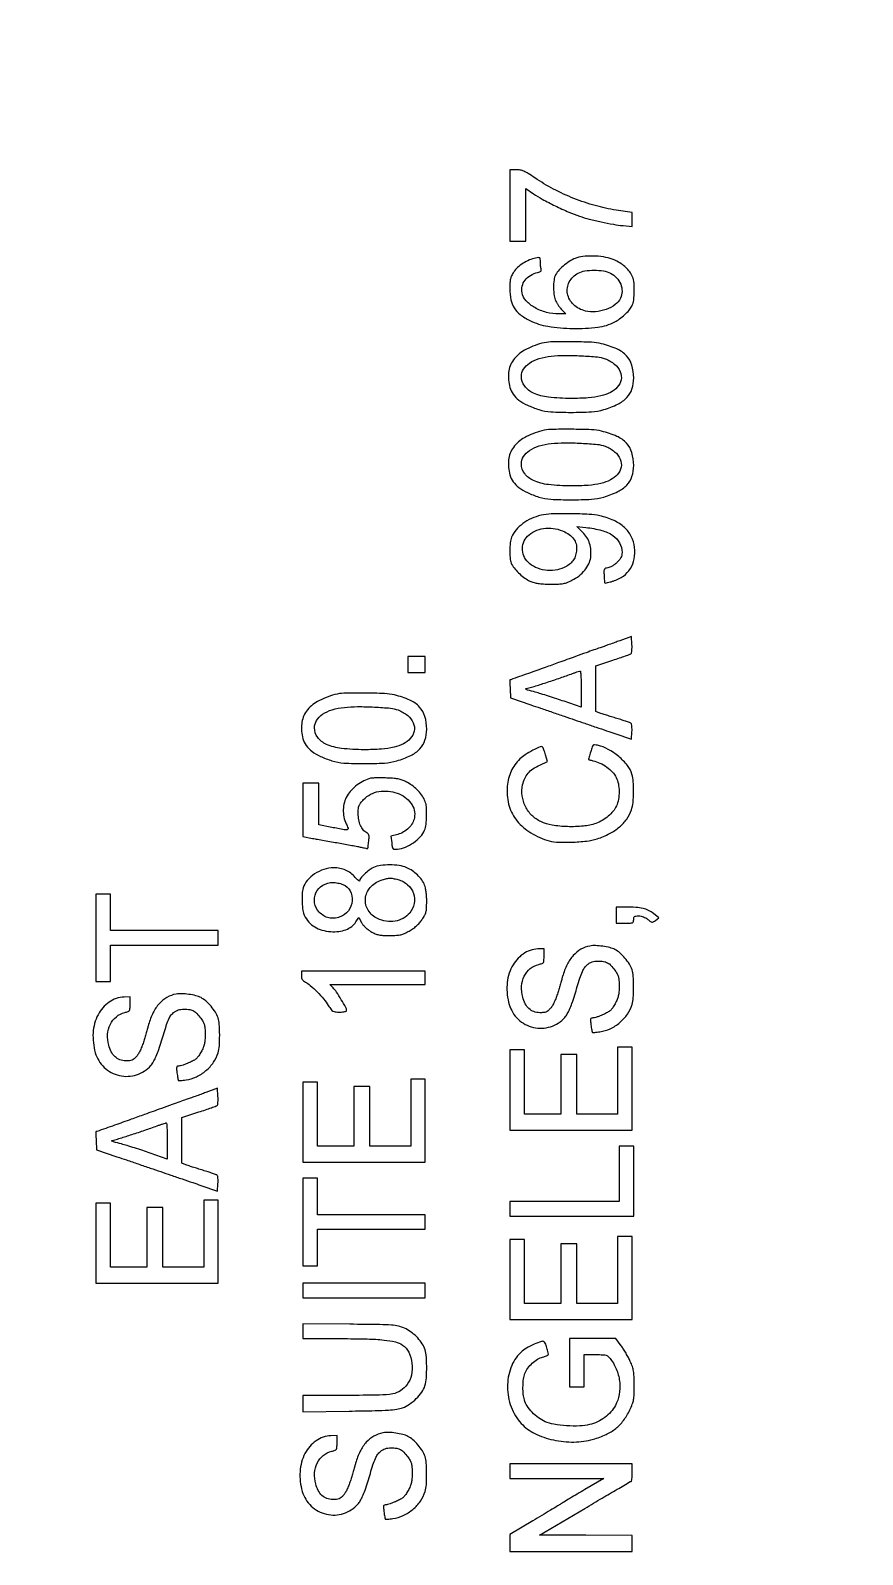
# Model space of a CAD drawing. Extents: x 0 to 1066, y 0 to 761.
# Drawn here: x 1017.7 to 1066, y 406.4 to 494.9 of the extents above; entities that cross this region are included whole.
import ezdxf

# ---------------------------------------------------------------- set-up
doc = ezdxf.new("R2010")
doc.units = 0
doc.header["$MEASUREMENT"] = 0

msp = doc.modelspace()

# ---------------------------------------------------------------- linework, layer by layer
for points in [[(710.559243, 95.267872, -0.000023), (733.258836, 95.240684, -0.000004), (756.324384, 95.211821, -0.198594)], [(606.442229, 95.24091, -0.000004), (629.422908, 95.212432, -0.198597)], [(669.892229, 95.24091, -0.000004), (692.872908, 95.212432, -0.198597)]]:
    msp.add_lwpolyline(points, format="xyb")
for points in [[(1045.4868, 484.7157), (1045.4868, 482.643), (1045.9521, 482.643), (1046.4174, 482.643), (1046.4174, 484.167203), (1046.4174, 485.691406), (1046.86155, 485.385444, 0.027605), (1047.37151, 485.074172, 0.01001), (1048.126588, 484.687948, 0.010167), (1048.910074, 484.326296, 0.022349), (1049.525778, 484.089305, 0.017566), (1050.097324, 483.920234, 0.010044), (1050.797681, 483.754479, 0.010052), (1051.497336, 483.618321, 0.019232), (1052.06445, 483.542076), (1052.5932, 483.491594), (1052.5932, 483.893282), (1052.5932, 484.29497), (1051.661552, 484.439511, -0.02976), (1050.442987, 484.703599, -0.026203), (1049.210163, 485.119433, -0.026109), (1048.022782, 485.663873, -0.028929), (1046.940141, 486.31279, 0.008852), (1046.549497, 486.568786, 0.03656), (1046.300351, 486.701458, 0.056321), (1046.092889, 486.766476, 0.047831), (1045.864232, 486.7884), (1045.4868, 486.7884)], [(1049.375809, 481.671987, 0.057057), (1049.034856, 481.517795, 0.033775), (1048.667539, 481.263127, 0.033947), (1048.345944, 480.968524, 0.071134), (1048.149482, 480.69291, 0.088766), (1048.053987, 480.384401, 0.032714), (1048.02761, 479.927874, 0.032856), (1048.061358, 479.468801, 0.082202), (1048.161358, 479.149049, 0.023213), (1048.229332, 479.028535, 0.013304), (1048.321743, 478.889492, 0.01327), (1048.422294, 478.754363, 0.021473), (1048.515586, 478.64565), (1048.733256, 478.413), (1048.352083, 478.413, -0.063098), (1047.613766, 478.506545, -0.066751), (1046.937122, 478.781021, -0.075761), (1046.432643, 479.180614, -0.141997), (1046.200001, 479.641389, -0.104033), (1046.208544, 480.031842, -0.108054), (1046.374278, 480.379843, -0.097311), (1046.687904, 480.653279, -0.069717), (1047.120396, 480.827943, 0.034589), (1047.22402, 480.861568, 0.095795), (1047.288107, 480.903001, 0.152223), (1047.315528, 480.952752, 0.142967), (1047.310746, 481.010657, -0.04877), (1047.292462, 481.076994, -0.014161), (1047.277308, 481.182121, -0.014091), (1047.266879, 481.302151, -0.014622), (1047.2634, 481.421104, 0.017814), (1047.257032, 481.599771, 0.200227), (1047.225763, 481.661869, 0.207), (1047.160229, 481.682203, 0.019161), (1046.98845, 481.656997, 0.054304), (1046.626696, 481.548053, 0.04165), (1046.26109, 481.355725, 0.042355), (1045.940394, 481.110825, 0.064765), (1045.714039, 480.844587, 0.030422), (1045.594042, 480.632274, 0.056011), (1045.527627, 480.445535, 0.044486), (1045.495853, 480.221498, 0.012994), (1045.4868, 479.873195, 0.048769), (1045.548875, 479.238282, 0.092452), (1045.738483, 478.7626, 0.090628), (1046.089848, 478.38121, 0.045425), (1046.648841, 478.034784, 0.077219), (1047.702853, 477.69729, 0.034594), (1049.1564, 477.571109, 0.034421), (1050.59362, 477.645021, 0.089501), (1051.580148, 477.948811, 0.040718), (1051.861706, 478.124801, 0.027053), (1052.15457, 478.368549, 0.027325), (1052.40976, 478.632808, 0.05618), (1052.572203, 478.869708, 0.092563), (1052.681745, 479.218601, 0.029461), (1052.71493, 479.764501, 0.029389), (1052.683845, 480.309724, 0.094584), (1052.575435, 480.6549, 0.049081), (1052.396102, 480.922155, 0.042261), (1052.159641, 481.16428, 0.03978), (1051.870887, 481.376254, 0.033562), (1051.5357, 481.553589, 0.059817), (1051.068448, 481.698146, 0.031456), (1050.463908, 481.769603, 0.031458), (1049.855378, 481.764653, 0.059995)], [(1051.330889, 480.778387, -0.086873), (1051.689426, 480.508613, -0.093475), (1051.924088, 480.139283, -0.098099), (1052.001173, 479.725177, -0.106828), (1051.91017, 479.326431, -0.126149), (1051.603809, 478.953872, -0.070653), (1051.083236, 478.675835, -0.066444), (1050.46637, 478.539972, -0.080055), (1049.875172, 478.584797, -0.129535), (1049.188896, 478.953571, -0.159062), (1048.838958, 479.587184, -0.170894), (1048.941848, 480.270744, -0.150282), (1049.454512, 480.782536, -0.083085), (1049.848949, 480.913435, -0.039232), (1050.385347, 480.954394, -0.039205), (1050.924953, 480.910818, -0.078358)], [(1047.348, 476.709841, 0.057304), (1046.341549, 476.307933, 0.112957), (1045.697232, 475.743535, 0.131839), (1045.421171, 475.019561, 0.093511), (1045.494769, 474.149098, 0.089972), (1045.685798, 473.753932, 0.072402), (1046.016323, 473.415991, 0.05672), (1046.50592, 473.123427, 0.028489), (1047.1788, 472.863724, 0.06343), (1047.861712, 472.736142, 0.014458), (1049.039915, 472.701863, 0.014791), (1050.222476, 472.736651, 0.057359), (1050.9435, 472.86308, 0.03994), (1051.75519, 473.176051, 0.091633), (1052.282381, 473.560925, 0.111317), (1052.576312, 474.056081, 0.078659), (1052.6778, 474.697203, 0.069836), (1052.573162, 475.442716, 0.118999), (1052.264492, 475.98714, 0.10204), (1051.702332, 476.384041, 0.042228), (1050.8166, 476.684437, 0.050981), (1050.230059, 476.767511, 0.007875), (1049.053947, 476.794653, 0.0073), (1047.874992, 476.786075, 0.060969)], [(1051.021041, 475.813709, -0.077672), (1051.573362, 475.495153, -0.12331), (1051.900819, 475.061918, -0.151349), (1051.948783, 474.590658, -0.13901), (1051.72534, 474.156426, -0.087851), (1051.323276, 473.854529, -0.058029), (1050.77973, 473.654344, -0.042316), (1050.045701, 473.541628, -0.017743), (1049.045612, 473.50931, -0.026627), (1047.731284, 473.583541, -0.077081), (1046.854004, 473.820224, -0.129146), (1046.350663, 474.222488, -0.161297), (1046.1636, 474.787271, -0.143894), (1046.287273, 475.208108, -0.100689), (1046.634351, 475.564359, -0.077329), (1047.185081, 475.825915, -0.046163), (1047.8979, 475.96802, -0.025832), (1048.663375, 476.008523, -0.012646), (1049.640192, 475.984998, -0.010513), (1050.568602, 475.919535, -0.069286)], [(1047.348, 471.633841, 0.057304), (1046.341549, 471.231933, 0.112957), (1045.697232, 470.667535, 0.131839), (1045.421171, 469.943561, 0.093511), (1045.494769, 469.073098, 0.089972), (1045.685798, 468.677932, 0.072402), (1046.016323, 468.339991, 0.05672), (1046.50592, 468.047427, 0.028489), (1047.1788, 467.787724, 0.06343), (1047.861712, 467.660142, 0.014458), (1049.039915, 467.625863, 0.014791), (1050.222476, 467.660651, 0.057359), (1050.9435, 467.78708, 0.03994), (1051.75519, 468.100051, 0.091633), (1052.282381, 468.484925, 0.111317), (1052.576312, 468.980081, 0.078659), (1052.6778, 469.621203, 0.069836), (1052.573162, 470.366716, 0.118999), (1052.264492, 470.91114, 0.10204), (1051.702332, 471.308041, 0.042228), (1050.8166, 471.608437, 0.050981), (1050.230059, 471.691511, 0.007875), (1049.053947, 471.718653, 0.0073), (1047.874992, 471.710075, 0.060969)], [(1051.021041, 470.737709, -0.077672), (1051.573362, 470.419153, -0.12331), (1051.900819, 469.985918, -0.151349), (1051.948783, 469.514658, -0.13901), (1051.72534, 469.080426, -0.087851), (1051.323276, 468.778529, -0.058029), (1050.77973, 468.578344, -0.042316), (1050.045701, 468.465628, -0.017743), (1049.045612, 468.43331, -0.026627), (1047.731284, 468.507541, -0.077081), (1046.854004, 468.744224, -0.129146), (1046.350663, 469.146488, -0.161297), (1046.1636, 469.711271, -0.143894), (1046.287273, 470.132108, -0.100689), (1046.634351, 470.488359, -0.077329), (1047.185081, 470.749915, -0.046163), (1047.8979, 470.89202, -0.025832), (1048.663375, 470.932523, -0.012646), (1049.640192, 470.908998, -0.010513), (1050.568602, 470.843535, -0.069286)], [(1047.3057, 466.727757, 0.048908), (1046.740461, 466.537674, 0.054521), (1046.244714, 466.246489, 0.058397), (1045.853103, 465.876752, 0.074998), (1045.595445, 465.454364, 0.076452), (1045.516105, 465.137599, 0.023224), (1045.493096, 464.641779, 0.021778), (1045.514422, 464.153118, 0.106544), (1045.595548, 463.89035, 0.047096), (1045.790993, 463.60823, 0.031533), (1046.062521, 463.324274, 0.03163), (1046.365936, 463.078169, 0.049273), (1046.657899, 462.911088, 0.033831), (1046.893086, 462.824257, 0.034337), (1047.136676, 462.770453, 0.026267), (1047.43629, 462.741534, 0.010022), (1047.8556, 462.731612, 0.008855), (1048.31807, 462.738131, 0.036383), (1048.596645, 462.76736, 0.048954), (1048.825585, 462.83198, 0.026081), (1049.093962, 462.953471, 0.046742), (1049.506545, 463.218302, 0.055095), (1049.838222, 463.542596, 0.059938), (1050.068517, 463.904401, 0.077764), (1050.181494, 464.280394, 0.050806), (1050.196212, 464.698907, 0.061056), (1050.122521, 465.085554, 0.062358), (1049.959554, 465.436399, 0.056559), (1049.710532, 465.749173), (1049.382125, 466.077581), (1049.909012, 466.021457, -0.039527), (1050.827452, 465.849454, -0.085494), (1051.477173, 465.54776, -0.117268), (1051.862155, 465.119331, -0.125291), (1052.001, 464.573941, -0.044268), (1051.986033, 464.40522, -0.072061), (1051.94077, 464.269014, -0.062252), (1051.853315, 464.138126, -0.025323), (1051.704827, 463.983152, -0.030377), (1051.574348, 463.874272, -0.027485), (1051.427335, 463.778015, -0.028526), (1051.285939, 463.706597, -0.074164), (1051.176077, 463.677062, 0.048843), (1051.04125, 463.648018, 0.201874), (1050.979255, 463.594928, 0.11398), (1050.954703, 463.493389, 0.011314), (1050.95782, 463.24118, 0.007148), (1050.965669, 463.082054, 0.010538), (1050.977496, 462.942676, 0.006118), (1050.991225, 462.826843, 0.16528), (1051.004693, 462.799507, 0.251481), (1051.032373, 462.791167, 0.006616), (1051.162149, 462.819278, 0.012378), (1051.3172, 462.859085, 0.007961), (1051.494999, 462.912527, 0.076254), (1052.079657, 463.20228, 0.098896), (1052.491428, 463.634377, 0.097755), (1052.708669, 464.195679, 0.072919), (1052.727835, 464.860852, 0.086263), (1052.537559, 465.501108, 0.093117), (1052.14551, 466.020402, 0.080135), (1051.538253, 466.416956, 0.046791), (1050.712471, 466.695253, 0.046062), (1050.095616, 466.781856, 0.009471), (1048.996053, 466.813183, 0.009245), (1047.897481, 466.803352, 0.049849)], [(1048.672351, 465.764031, -0.053189), (1049.013285, 465.546185, -0.087121), (1049.239221, 465.289688, -0.095312), (1049.351729, 464.98922, -0.075534), (1049.357791, 464.641853, -0.055577), (1049.280772, 464.332977, -0.073628), (1049.141422, 464.079351, -0.071075), (1048.930214, 463.870623, -0.047726), (1048.639072, 463.695233, -0.079782), (1048.111576, 463.539203, -0.068698), (1047.532828, 463.544304, -0.069651), (1046.984784, 463.70491, -0.086876), (1046.546881, 464.00287, -0.211611), (1046.221801, 464.80986, -0.21438), (1046.603357, 465.586822, -0.156219), (1047.581224, 465.97967, -0.134395)], [(1051.8741, 459.446753, -0.00102), (1051.580928, 459.34038, -0.000777), (1051.259428, 459.225034, -0.000786), (1050.95773, 459.117856, -0.001846), (1050.732, 459.039, 0.002051), (1050.367159, 458.911381, 0.001102), (1049.91806, 458.751103, 0.000717), (1049.293337, 458.525582, 0.000203), (1048.3209, 458.172515, -0.001532), (1047.540146, 457.891391, -0.000824), (1046.57564, 457.54923, -0.000059), (1045.543824, 457.18524, -0.084908), (1045.503913, 457.178405, 0.411523), (1045.494174, 457.168751, 0.002249), (1045.493524, 457.024174, 0.007498), (1045.496065, 456.854695, 0.004487), (1045.503913, 456.653372), (1045.5291, 456.128344), (1046.7135, 455.721773, 0.000177), (1047.264177, 455.53296, 0.000094), (1047.947603, 455.299045, 0.000093), (1048.647078, 455.059929, 0.000144), (1049.2515, 454.853627, -0.000139), (1049.840883, 454.652466, -0.000103), (1050.493269, 454.429447, -0.000104), (1051.109849, 454.218385, -0.000233), (1051.578, 454.057779), (1052.5509, 453.723505), (1052.57689, 454.151733, 0.015565), (1052.581861, 454.320255, 0.02112), (1052.575185, 454.472328, 0.01867), (1052.559949, 454.595133, 0.170188), (1052.53459, 454.641782, 0.095842), (1052.480557, 454.674512, 0.00381), (1052.262699, 454.753027, 0.006602), (1052.001574, 454.841036, 0.004609), (1051.7049, 454.933674, -0.001817), (1051.396337, 455.028136, -0.002012), (1051.09882, 455.121714, -0.001864), (1050.845534, 455.203544, -0.010402), (1050.71085, 455.250735), (1050.4782, 455.337727), (1050.4782, 456.666381), (1050.4782, 457.995036), (1051.47225, 458.317749, 0.003244), (1051.858095, 458.445785, 0.004813), (1052.194284, 458.56339, 0.002235), (1052.478608, 458.667373, 0.092865), (1052.53434, 458.700801, 0.176542), (1052.559746, 458.747771, 0.016556), (1052.574832, 458.880412, 0.019637), (1052.581541, 459.044476, 0.014184), (1052.57664, 459.227513), (1052.5509, 459.693886)], [(1049.6322, 456.634371), (1049.6322, 455.582741), (1048.63815, 455.929316, 0.003849), (1048.208022, 456.075576, 0.002978), (1047.737292, 456.228505, 0.003011), (1047.296148, 456.366002, 0.007233), (1046.9673, 456.461152, -0.002108), (1046.520364, 456.58552, -0.075826), (1046.423062, 456.62979, -0.626882), (1046.427731, 456.666224, -0.028248), (1046.5866, 456.709674, 0.023353), (1046.904702, 456.793336, 0.002968), (1047.579656, 457.009403, 0.003687), (1048.332148, 457.261381, 0.004356), (1049.04, 457.511144, -0.003518), (1049.222867, 457.576013, -0.004921), (1049.387257, 457.631222, -0.003024), (1049.526067, 457.675398, -0.063587), (1049.56875, 457.682948, -0.406448), (1049.594341, 457.660319, -0.003553), (1049.613562, 457.376187, -0.009453), (1049.62764, 457.037397, -0.005657)], [(1035.3348, 456.321241, 0.057304), (1034.328349, 455.919333, 0.112957), (1033.684032, 455.354935, 0.131839), (1033.407971, 454.630961, 0.093511), (1033.481569, 453.760498, 0.089972), (1033.672598, 453.365332, 0.072402), (1034.003123, 453.027391, 0.05672), (1034.49272, 452.734827, 0.028489), (1035.1656, 452.475124, 0.06343), (1035.848512, 452.347542, 0.014458), (1037.026715, 452.313263, 0.014791), (1038.209276, 452.348051, 0.057359), (1038.9303, 452.47448, 0.03994), (1039.74199, 452.787451, 0.091633), (1040.269181, 453.172325, 0.111317), (1040.563112, 453.667481, 0.078659), (1040.6646, 454.308603, 0.069836), (1040.559962, 455.054116, 0.118999), (1040.251292, 455.59854, 0.10204), (1039.689132, 455.995441, 0.042228), (1038.8034, 456.295837, 0.050981), (1038.216859, 456.378911, 0.007875), (1037.040747, 456.406053, 0.0073), (1035.861792, 456.397475, 0.060969)], [(1039.007841, 455.425109, -0.077672), (1039.560162, 455.106553, -0.12331), (1039.887619, 454.673318, -0.151349), (1039.935583, 454.202058, -0.13901), (1039.71214, 453.767826, -0.087851), (1039.310076, 453.465929, -0.058029), (1038.76653, 453.265744, -0.042316), (1038.032501, 453.153028, -0.017743), (1037.032412, 453.12071, -0.026627), (1035.718084, 453.194941, -0.077081), (1034.840804, 453.431624, -0.129146), (1034.337463, 453.833888, -0.161297), (1034.1504, 454.398671, -0.143894), (1034.274073, 454.819508, -0.100689), (1034.621151, 455.175759, -0.077329), (1035.171881, 455.437315, -0.046163), (1035.8847, 455.57942, -0.025832), (1036.650175, 455.619923, -0.012646), (1037.626992, 455.596398, -0.010513), (1038.555402, 455.530935, -0.069286)], [(1050.182692, 453.008602, 0.001201), (1050.133824, 452.842585, 0.001879), (1050.092651, 452.69946, 0.000495), (1050.057317, 452.574402, 0.068701), (1050.0552, 452.559067, 0.326158), (1050.062259, 452.549397, 0.005114), (1050.131428, 452.528042, 0.011291), (1050.215214, 452.505156, 0.006965), (1050.314699, 452.481848, -0.055811), (1050.720135, 452.344013, -0.046666), (1051.111982, 452.113116, -0.047925), (1051.442494, 451.822343, -0.070555), (1051.664515, 451.506446, -0.072403), (1051.78719, 451.144986, -0.044606), (1051.829199, 450.69692, -0.044135), (1051.790857, 450.240895, -0.063645), (1051.671668, 449.854515, -0.064101), (1051.481432, 449.547247, -0.04581), (1051.198453, 449.257709, -0.044224), (1050.854659, 449.013871, -0.048246), (1050.482938, 448.842445, -0.059779), (1049.757824, 448.683133, -0.032134), (1048.84133, 448.653236, -0.032151), (1047.944688, 448.739504, -0.070835), (1047.288935, 448.943526, -0.083934), (1046.766066, 449.30939, -0.083814), (1046.392217, 449.826964, -0.083584), (1046.208295, 450.439885, -0.08284), (1046.23432, 451.081233, -0.05367), (1046.355644, 451.455987, -0.073973), (1046.545699, 451.753804, -0.067211), (1046.829298, 452.002987, -0.036215), (1047.235088, 452.232252), (1047.67801, 452.441788), (1047.561079, 452.83032, 0.006885), (1047.513008, 452.982427, 0.00941), (1047.465268, 453.11795, 0.006652), (1047.421924, 453.22943, 0.100657), (1047.399114, 453.263886, 0.307964), (1047.258481, 453.290627, 0.016092), (1046.821304, 453.083865, 0.024526), (1046.381014, 452.830017, 0.05089), (1046.071384, 452.582826, 0.043021), (1045.780336, 452.243789, 0.04785), (1045.563207, 451.871305, 0.046893), (1045.417618, 451.457657, 0.038588), (1045.339532, 450.996028, 0.08389), (1045.41891, 449.966611, 0.097861), (1045.835559, 449.080324, 0.090972), (1046.587759, 448.372795, 0.062814), (1047.6441, 447.86526, 0.068583), (1048.190841, 447.76267, 0.01924), (1049.061789, 447.753911, 0.019872), (1049.944738, 447.814186, 0.053504), (1050.558598, 447.948112, 0.038479), (1051.281632, 448.252639, 0.056856), (1051.85335, 448.634723, 0.064118), (1052.273565, 449.09493, 0.071006), (1052.546308, 449.631634, 0.056737), (1052.638893, 450.055511, 0.021689), (1052.674149, 450.659335, 0.021744), (1052.656848, 451.265626, 0.054827), (1052.577228, 451.69935, 0.09544), (1052.312101, 452.206875, 0.049993), (1051.813358, 452.719567, 0.048841), (1051.199867, 453.140796, 0.070071), (1050.584542, 453.375337, 0.034129), (1050.412286, 453.402432, 0.209885), (1050.329167, 453.374335, 0.126532), (1050.270605, 453.28482, 0.009733)], [(1037.4075, 451.45901, 0.054667), (1037.012449, 451.31334, 0.04459), (1036.628391, 451.077018, 0.044665), (1036.293008, 450.776874, 0.055414), (1036.042778, 450.441354, 0.066457), (1035.885228, 450.065965, 0.058544), (1035.822693, 449.64566, 0.057962), (1035.85914, 449.218157, 0.062389), (1035.992962, 448.821599, -0.035045), (1036.097057, 448.560989, -0.433911), (1036.050494, 448.477517, -0.107181), (1035.880143, 448.472468, -0.002972), (1035.150708, 448.61265), (1034.404294, 448.7607), (1034.404247, 449.96625), (1034.4042, 451.1718), (1033.9389, 451.1718), (1033.4736, 451.1718), (1033.4736, 449.623883), (1033.4736, 448.075967), (1034.04465, 447.972411, 0.000895), (1034.327884, 447.921572, 0.000344), (1034.721318, 447.851959, 0.000341), (1035.14817, 447.777036, 0.000421), (1035.5463, 447.70778, -0.00192), (1035.930335, 447.639788, -0.001907), (1036.314693, 447.5687, -0.001868), (1036.650304, 447.504004, -0.007448), (1036.855306, 447.460508, 0.004509), (1037.001253, 447.428645, 0.007273), (1037.126135, 447.404448, 0.002299), (1037.233577, 447.385757, 0.281924), (1037.2459, 447.390706, 0.126532), (1037.251632, 447.40475, 0.001088), (1037.267267, 447.521044, 0.003725), (1037.283996, 447.65524, 0.002383), (1037.301526, 447.811388, 0.014821), (1037.318658, 448.032294, 0.07197), (1037.306651, 448.157065, 0.123681), (1037.263499, 448.238802, 0.087106), (1037.181356, 448.303237, -0.098857), (1036.979186, 448.469577, -0.066949), (1036.822385, 448.724436, -0.058727), (1036.72245, 449.046891, -0.045672), (1036.688716, 449.412788, -0.018582), (1036.699229, 449.700651, -0.074459), (1036.737985, 449.872106, -0.077212), (1036.824562, 450.021553, -0.0209), (1037.00565, 450.227615, -0.161402), (1037.880399, 450.691927, -0.128558), (1038.95079, 450.597726, -0.145147), (1039.750985, 450.012116, -0.212147), (1039.949397, 449.174719, -0.082644), (1039.834155, 448.859364, -0.066692), (1039.61603, 448.571514, -0.064902), (1039.323047, 448.344349, -0.069867), (1038.988658, 448.20674), (1038.586619, 448.1037), (1038.631559, 447.7131, 0.011796), (1038.666623, 447.46089, 0.148945), (1038.708537, 447.375747, 0.204456), (1038.785515, 447.341897, 0.025331), (1038.9726, 447.349332, 0.077076), (1039.433396, 447.46416, 0.053645), (1039.903381, 447.724131, 0.054241), (1040.300843, 448.073309, 0.086092), (1040.544629, 448.453782, 0.072757), (1040.628404, 448.778049, 0.021972), (1040.660837, 449.287082, 0.021918), (1040.648539, 449.796502, 0.073973), (1040.577464, 450.12097, 0.05768), (1040.421225, 450.42214, 0.039733), (1040.181311, 450.722976, 0.038281), (1039.884551, 450.994838, 0.041695), (1039.557792, 451.209749, 0.02562), (1039.290382, 451.338001, 0.044982), (1039.056647, 451.411861, 0.035436), (1038.777994, 451.452644, 0.010406), (1038.34602, 451.475852, 0.00568), (1038.039052, 451.482453, 0.007021), (1037.752985, 451.481337, 0.005879), (1037.513295, 451.474216, 0.05069)], [(1037.5732, 446.27518, 0.055113), (1037.32001, 446.124618, 0.031676), (1037.050455, 445.892958, 0.028138), (1036.828893, 445.650925, 0.172946), (1036.773, 445.494165, -0.571137), (1036.755002, 445.483549, -0.045543), (1036.698295, 445.522006, -0.02779), (1036.616376, 445.597184, -0.013046), (1036.518685, 445.702761, 0.04844), (1036.251542, 445.953363, 0.059523), (1035.958061, 446.128387, 0.058876), (1035.628919, 446.230645, 0.045935), (1035.255752, 446.265, 0.081312), (1034.701818, 446.174317, 0.065543), (1034.15939, 445.908651, 0.068285), (1033.726356, 445.526785, 0.110014), (1033.494725, 445.09523, 0.056033), (1033.437306, 444.742805, 0.022423), (1033.434995, 444.253236, 0.021044), (1033.474068, 443.778977, 0.088808), (1033.558453, 443.50756, 0.060575), (1033.825856, 443.116351, 0.074574), (1034.163244, 442.831403, 0.071161), (1034.582617, 442.648942, 0.049257), (1035.093255, 442.56136, 0.046396), (1035.564469, 442.571397, 0.06415), (1035.974572, 442.67269, 0.071803), (1036.309815, 442.861812, 0.081927), (1036.560756, 443.131008), (1036.729212, 443.384337), (1036.87828, 443.093774, 0.053827), (1036.965566, 442.961002, 0.029653), (1037.097943, 442.81845, 0.028169), (1037.25768, 442.682045, 0.029767), (1037.428924, 442.567156, 0.025999), (1037.674418, 442.439526, 0.054437), (1037.878573, 442.37217, 0.043064), (1038.121059, 442.341986, 0.01122), (1038.514073, 442.335962, 0.012222), (1038.906958, 442.348364, 0.042176), (1039.159002, 442.383959, 0.049481), (1039.380061, 442.45807, 0.021737), (1039.656173, 442.59688, 0.027734), (1039.87071, 442.732807, 0.028202), (1040.067632, 442.890943, 0.028714), (1040.242127, 443.06719, 0.031451), (1040.38965, 443.257229, 0.022541), (1040.544899, 443.509226, 0.063476), (1040.621581, 443.701046, 0.051958), (1040.655613, 443.926687, 0.011469), (1040.6646, 444.318429, 0.015381), (1040.656039, 444.596663, 0.016156), (1040.630383, 444.869295, 0.016794), (1040.592313, 445.10562, 0.050661), (1040.544998, 445.261584, 0.057656), (1040.377072, 445.561118, 0.04309), (1040.12949, 445.847842, 0.042324), (1039.830558, 446.093457, 0.049601), (1039.509373, 446.270627, 0.064272), (1039.074774, 446.393995, 0.036484), (1038.528661, 446.435188, 0.036593), (1037.988285, 446.396864, 0.070721)], [(1035.797198, 445.298765, -0.169701), (1036.217069, 444.921517, -0.148729), (1036.338971, 444.342, -0.140515), (1036.118204, 443.767993, -0.148588), (1035.6309, 443.413132, -0.059657), (1035.290033, 443.338617, -0.082342), (1034.978078, 443.359945, -0.083273), (1034.692281, 443.480354, -0.062522), (1034.428548, 443.697925, -0.144915), (1034.158993, 444.23081, -0.15563), (1034.233463, 444.808061, -0.150179), (1034.633104, 445.249973, -0.133412), (1035.231767, 445.417074, -0.034366), (1035.358857, 445.409214, -0.018949), (1035.5124, 445.383115, -0.018816), (1035.666792, 445.344696, -0.028574)], [(1038.991123, 445.584477, -0.111395), (1039.55674, 445.280764, -0.12977), (1039.899374, 444.777832, -0.135325), (1039.941279, 444.188072, -0.126017), (1039.678209, 443.641795, -0.091019), (1039.302224, 443.331638, -0.084105), (1038.830199, 443.164454, -0.080867), (1038.312908, 443.15866, -0.075307), (1037.806644, 443.315549, -0.141549), (1037.266515, 443.800936, -0.164094), (1037.108089, 444.470885, -0.157103), (1037.386914, 445.121753, -0.128658), (1038.01525, 445.550231, -0.024078), (1038.285436, 445.632164, -0.052851), (1038.499054, 445.662417, -0.052712), (1038.714619, 445.647249, -0.023836)], [(1051.6626, 443.5155), (1051.6626, 443.0502), (1052.1702, 443.0502, 0.007344), (1052.488446, 443.054874, 0.091609), (1052.60589, 443.080162, 0.224968), (1052.660007, 443.140217, 0.072846), (1052.6778, 443.2617, -0.050245), (1052.689368, 443.376528, -0.186937), (1052.727911, 443.436604, -0.136034), (1052.805717, 443.465923, -0.022492), (1052.967409, 443.4732, -0.048983), (1053.105225, 443.459666, -0.042636), (1053.244621, 443.419432, -0.041647), (1053.378413, 443.354891, -0.041723), (1053.49957, 443.269106, 0.014862), (1053.654739, 443.146227, 0.128932), (1053.735735, 443.113536, 0.165943), (1053.812909, 443.129319, 0.028916), (1053.938327, 443.213009), (1054.134532, 443.361006), (1053.822779, 443.617979, 0.061799), (1053.546321, 443.793598, 0.055667), (1053.225492, 443.903946, 0.040352), (1052.80404, 443.963077, 0.014684), (1052.200692, 443.9808), (1051.6626, 443.9808)], [(1050.1398, 441.725935, 0.083722), (1049.615047, 441.534322, 0.080081), (1049.172952, 441.179017, 0.069314), (1048.817447, 440.654422, 0.043473), (1048.548769, 439.9623, -0.00003), (1048.498612, 439.790118, -0.00001), (1048.425621, 439.539623, -0.00001), (1048.34495, 439.262814, -0.000012), (1048.267938, 438.9986, -0.018696), (1048.17837, 438.729251, -0.020195), (1048.070949, 438.474326, -0.021595), (1047.957518, 438.257701, -0.050982), (1047.850625, 438.1103, -0.03099), (1047.708252, 437.969589, -0.083425), (1047.58741, 437.895316, -0.077431), (1047.443615, 437.861634, -0.024131), (1047.221352, 437.855569, -0.083381), (1046.880944, 437.920102, -0.096889), (1046.599856, 438.091243, -0.087558), (1046.383948, 438.371719, -0.055818), (1046.234739, 438.756578, -0.081233), (1046.17325, 439.393602, -0.098), (1046.328257, 439.973346, -0.1069), (1046.67704, 440.413927, -0.114485), (1047.168655, 440.657622, 0.027415), (1047.357203, 440.713281, 0.169702), (1047.434673, 440.77568, 0.127007), (1047.468042, 440.882089, 0.012804), (1047.4749, 441.149874), (1047.4749, 441.5697), (1047.122434, 441.554386, 0.143244), (1046.253964, 441.258879, 0.121032), (1045.613809, 440.525127, 0.104685), (1045.327072, 439.480444, 0.085389), (1045.455902, 438.325621, 0.133807), (1045.975661, 437.473091, 0.13322), (1046.856897, 437.000346, 0.134272), (1047.850737, 437.039567, 0.136812), (1048.678085, 437.579643, 0.048289), (1048.821939, 437.779438, 0.027681), (1048.957134, 438.044157, 0.02077), (1049.09665, 438.398285, 0.008826), (1049.255215, 438.883074, -0.002071), (1049.559452, 439.857599, -0.022818), (1049.700609, 440.241473, -0.057479), (1049.826401, 440.464872, -0.060982), (1049.99761, 440.648845, -0.042741), (1050.131028, 440.742905, -0.053507), (1050.269121, 440.804861, -0.049325), (1050.426092, 440.839345, -0.029428), (1050.617153, 440.8506, -0.037838), (1050.93509, 440.826505, -0.087065), (1051.161652, 440.750173, -0.081428), (1051.35778, 440.597593, -0.030065), (1051.580655, 440.325909, -0.027688), (1051.717209, 440.113592, -0.063591), (1051.78919, 439.938068, -0.051949), (1051.822544, 439.729214, -0.013641), (1051.8318, 439.390006, -0.016283), (1051.821277, 439.066964, -0.039967), (1051.786966, 438.832021, -0.044202), (1051.718233, 438.619828, -0.024213), (1051.599255, 438.373536, -0.025052), (1051.458741, 438.143591, -0.057183), (1051.325957, 437.989998, -0.057053), (1051.161643, 437.870267, -0.02484), (1050.920043, 437.748738, -0.012382), (1050.736923, 437.673117, -0.013643), (1050.556066, 437.609227, -0.013117), (1050.399202, 437.563089, -0.065049), (1050.308206, 437.5512, 0.099338), (1050.221606, 437.533823, 0.2293), (1050.178734, 437.485328, 0.091323), (1050.169523, 437.384378, 0.00975), (1050.195637, 437.14935, 0.004802), (1050.217603, 436.993204, 0.007106), (1050.240119, 436.85678, 0.003598), (1050.261586, 436.742056, 0.126827), (1050.273202, 436.717666, 0.232712), (1050.296145, 436.707511, 0.005658), (1050.415108, 436.713688, 0.011156), (1050.557278, 436.725875, 0.007214), (1050.721229, 436.746019, 0.076407), (1051.320918, 436.924448, 0.065081), (1051.876535, 437.281908, 0.065461), (1052.318685, 437.76771, 0.079305), (1052.586037, 438.322054, 0.05766), (1052.656327, 438.717511, 0.015804), (1052.67478, 439.351313, 0.015399), (1052.653781, 439.981785, 0.065269), (1052.580968, 440.351526, 0.060807), (1052.428211, 440.6708, 0.033725), (1052.171634, 441.018921, 0.033785), (1051.873007, 441.326817, 0.065441), (1051.590955, 441.520791, 0.057912), (1051.29496, 441.630871, 0.024985), (1050.881099, 441.710634, 0.025017), (1050.459978, 441.748813, 0.055918)], [(1033.389, 440.006773, 0.049595), (1033.401598, 439.880079, 0.090187), (1033.439885, 439.783691, 0.088034), (1033.510411, 439.705453, 0.045429), (1033.62165, 439.63403, -0.061143), (1033.909571, 439.436156, -0.017555), (1034.302625, 439.063058, -0.018342), (1034.684795, 438.644221, -0.034836), (1034.954775, 438.276513, 0.016503), (1035.114343, 438.041608, 0.10151), (1035.221904, 437.943635, 0.112346), (1035.354494, 437.900769, 0.02224), (1035.60547, 437.8896, 0.01729), (1035.783954, 437.895774, 0.04646), (1035.909213, 437.916246, 0.07623), (1035.985955, 437.949329, 0.258984), (1036.011383, 437.99535, 0.128251), (1035.970083, 438.15239, 0.006644), (1035.705353, 438.608839, 0.010899), (1035.428612, 439.049611, 0.040892), (1035.227392, 439.30665), (1035.051506, 439.497), (1037.815753, 439.497), (1040.58, 439.497), (1040.58, 439.8777), (1040.58, 440.2584), (1036.9845, 440.2584), (1033.389, 440.2584)], [(1026.1134, 438.934135, 0.083722), (1025.588647, 438.742522, 0.080081), (1025.146552, 438.387217, 0.069314), (1024.791047, 437.862622, 0.043473), (1024.522369, 437.1705, -0.00003), (1024.472212, 436.998318, -0.00001), (1024.399221, 436.747823, -0.00001), (1024.31855, 436.471014, -0.000012), (1024.241538, 436.2068, -0.018696), (1024.15197, 435.937451, -0.020195), (1024.044549, 435.682526, -0.021595), (1023.931118, 435.465901, -0.050982), (1023.824225, 435.3185, -0.03099), (1023.681852, 435.177789, -0.083425), (1023.56101, 435.103516, -0.077431), (1023.417215, 435.069834, -0.024131), (1023.194952, 435.063769, -0.083381), (1022.854544, 435.128302, -0.096889), (1022.573456, 435.299443, -0.087558), (1022.357548, 435.579919, -0.055818), (1022.208339, 435.964778, -0.081233), (1022.14685, 436.601802, -0.098), (1022.301857, 437.181546, -0.1069), (1022.65064, 437.622127, -0.114485), (1023.142255, 437.865822, 0.027415), (1023.330803, 437.921481, 0.169702), (1023.408273, 437.98388, 0.127007), (1023.441642, 438.090289, 0.012804), (1023.4485, 438.358074), (1023.4485, 438.7779), (1023.096034, 438.762586, 0.143244), (1022.227564, 438.467079, 0.121032), (1021.587409, 437.733327, 0.104685), (1021.300672, 436.688644, 0.085389), (1021.429502, 435.533821, 0.133807), (1021.949261, 434.681291, 0.13322), (1022.830497, 434.208546, 0.134272), (1023.824337, 434.247767, 0.136812), (1024.651685, 434.787843, 0.048289), (1024.795539, 434.987638, 0.027681), (1024.930734, 435.252357, 0.02077), (1025.07025, 435.606485, 0.008826), (1025.228815, 436.091274, -0.002071), (1025.533052, 437.065799, -0.022818), (1025.674209, 437.449673, -0.057479), (1025.800001, 437.673072, -0.060982), (1025.97121, 437.857045, -0.042741), (1026.104628, 437.951105, -0.053507), (1026.242721, 438.013061, -0.049325), (1026.399692, 438.047545, -0.029428), (1026.590753, 438.0588, -0.037838), (1026.90869, 438.034705, -0.087065), (1027.135252, 437.958373, -0.081428), (1027.33138, 437.805793, -0.030065), (1027.554255, 437.534109, -0.027688), (1027.690809, 437.321792, -0.063591), (1027.76279, 437.146268, -0.051949), (1027.796144, 436.937414, -0.013641), (1027.8054, 436.598206, -0.016283), (1027.794877, 436.275164, -0.039967), (1027.760566, 436.040221, -0.044202), (1027.691833, 435.828028, -0.024213), (1027.572855, 435.581736, -0.025052), (1027.432341, 435.351791, -0.057183), (1027.299557, 435.198198, -0.057053), (1027.135243, 435.078467, -0.02484), (1026.893643, 434.956938, -0.012382), (1026.710523, 434.881317, -0.013643), (1026.529666, 434.817427, -0.013117), (1026.372802, 434.771289, -0.065049), (1026.281806, 434.7594, 0.099338), (1026.195206, 434.742023, 0.2293), (1026.152334, 434.693528, 0.091323), (1026.143123, 434.592578, 0.00975), (1026.169237, 434.35755, 0.004802), (1026.191203, 434.201404, 0.007106), (1026.213719, 434.06498, 0.003598), (1026.235186, 433.950256, 0.126827), (1026.246802, 433.925866, 0.232712), (1026.269745, 433.915711, 0.005658), (1026.388708, 433.921888, 0.011156), (1026.530878, 433.934075, 0.007214), (1026.694829, 433.954219, 0.076407), (1027.294518, 434.132648, 0.065081), (1027.850135, 434.490108, 0.065461), (1028.292285, 434.97591, 0.079305), (1028.559637, 435.530254, 0.05766), (1028.629927, 435.925711, 0.015804), (1028.64838, 436.559513, 0.015399), (1028.627381, 437.189985, 0.065269), (1028.554568, 437.559726, 0.060807), (1028.401811, 437.879, 0.033725), (1028.145234, 438.227121, 0.033785), (1027.846607, 438.535017, 0.065441), (1027.564555, 438.728991, 0.057912), (1027.26856, 438.839071, 0.024985), (1026.854699, 438.918834, 0.025017), (1026.433578, 438.957013, 0.055918)], [(1027.8477, 433.220753, -0.00102), (1027.554528, 433.11438, -0.000777), (1027.233028, 432.999034, -0.000786), (1026.93133, 432.891856, -0.001846), (1026.7056, 432.813, 0.002051), (1026.340759, 432.685381, 0.001102), (1025.89166, 432.525103, 0.000717), (1025.266937, 432.299582, 0.000203), (1024.2945, 431.946515, -0.001532), (1023.513746, 431.665391, -0.000824), (1022.54924, 431.32323, -0.000059), (1021.517424, 430.95924, -0.084908), (1021.477513, 430.952405, 0.411523), (1021.467774, 430.942751, 0.002249), (1021.467124, 430.798174, 0.007498), (1021.469665, 430.628695, 0.004487), (1021.477513, 430.427372), (1021.5027, 429.902344), (1022.6871, 429.495773, 0.000177), (1023.237777, 429.30696, 0.000094), (1023.921203, 429.073045, 0.000093), (1024.620678, 428.833929, 0.000144), (1025.2251, 428.627627, -0.000139), (1025.814483, 428.426466, -0.000103), (1026.466869, 428.203447, -0.000104), (1027.083449, 427.992385, -0.000233), (1027.5516, 427.831779), (1028.5245, 427.497505), (1028.55049, 427.925733, 0.015565), (1028.555461, 428.094255, 0.02112), (1028.548785, 428.246328, 0.01867), (1028.533549, 428.369133, 0.170188), (1028.50819, 428.415782, 0.095842), (1028.454157, 428.448512, 0.00381), (1028.236299, 428.527027, 0.006602), (1027.975174, 428.615036, 0.004609), (1027.6785, 428.707674, -0.001817), (1027.369937, 428.802136, -0.002012), (1027.07242, 428.895714, -0.001864), (1026.819134, 428.977544, -0.010402), (1026.68445, 429.024735), (1026.4518, 429.111727), (1026.4518, 430.440381), (1026.4518, 431.769036), (1027.44585, 432.091749, 0.003244), (1027.831695, 432.219785, 0.004813), (1028.167884, 432.33739, 0.002235), (1028.452208, 432.441373, 0.092865), (1028.50794, 432.474801, 0.176542), (1028.533346, 432.521771, 0.016556), (1028.548432, 432.654412, 0.019637), (1028.555141, 432.818476, 0.014184), (1028.55024, 433.001513), (1028.5245, 433.467886)], [(1025.6058, 430.408371), (1025.6058, 429.356741), (1024.61175, 429.703316, 0.003849), (1024.181622, 429.849576, 0.002978), (1023.710892, 430.002505, 0.003011), (1023.269748, 430.140002, 0.007233), (1022.9409, 430.235152, -0.002108), (1022.493964, 430.35952, -0.075826), (1022.396662, 430.40379, -0.626882), (1022.401331, 430.440224, -0.028248), (1022.5602, 430.483674, 0.023353), (1022.878302, 430.567336, 0.002968), (1023.553256, 430.783403, 0.003687), (1024.305748, 431.035381, 0.004356), (1025.0136, 431.285144, -0.003518), (1025.196467, 431.350013, -0.004921), (1025.360857, 431.405222, -0.003024), (1025.499667, 431.449398, -0.063587), (1025.54235, 431.456948, -0.406448), (1025.567941, 431.434319, -0.003553), (1025.587162, 431.150187, -0.009453), (1025.60124, 430.811397, -0.005657)], [(1033.4736, 419.368421), (1033.4736, 418.9392), (1035.69435, 418.93609, -0.005554), (1037.218528, 418.917026, -0.019887), (1038.190509, 418.855337, -0.030795), (1038.846445, 418.746302, -0.088668), (1039.269061, 418.566043, -0.142416), (1039.621329, 418.154398, -0.07814), (1039.79906, 417.509534, -0.07586), (1039.772509, 416.819534, -0.115944), (1039.528958, 416.275247, -0.083246), (1039.145266, 415.915585, -0.102279), (1038.690804, 415.732418, -0.040839), (1037.926012, 415.657502, -0.003821), (1036.03275, 415.641658), (1033.4736, 415.6398), (1033.4736, 415.165029), (1033.4736, 414.690258), (1036.15965, 414.730186, 0.001664), (1037.665562, 414.757585, 0.01012), (1038.444311, 414.790124, 0.019418), (1038.929835, 414.839245, 0.052405), (1039.265723, 414.923002, 0.06411), (1039.665711, 415.129785, 0.04324), (1040.061968, 415.4579, 0.043938), (1040.385148, 415.837762, 0.082299), (1040.561191, 416.199515, 0.055337), (1040.644616, 416.662939, 0.019803), (1040.663408, 417.335108, 0.01879), (1040.630941, 417.99414, 0.077399), (1040.535777, 418.380853, 0.055619), (1040.345597, 418.723336, 0.041941), (1040.067437, 419.052335, 0.041319), (1039.732738, 419.335689, 0.048987), (1039.373743, 419.542203, 0.05025), (1039.023926, 419.659572, 0.037916), (1038.622674, 419.719192, 0.014227), (1037.951771, 419.748231, 0.001172), (1036.20195, 419.770037), (1033.4736, 419.797642)], [(1048.9554, 417.5433), (1048.9554, 416.1474), (1049.3784, 416.1474), (1049.8014, 416.1474), (1049.8014, 417.078), (1049.8014, 418.0086), (1050.473895, 418.0086, -0.007018), (1050.905769, 418.002538, -0.069376), (1051.08441, 417.972498, -0.12149), (1051.206669, 417.898057, -0.038043), (1051.346849, 417.73365, -0.064972), (1051.699153, 417.089093, -0.067929), (1051.867495, 416.385372, -0.070429), (1051.838442, 415.685214, -0.079249), (1051.613763, 415.050591, -0.059326), (1051.352442, 414.682175, -0.049329), (1050.996432, 414.359216, -0.048242), (1050.575103, 414.105643, -0.050834), (1050.120201, 413.942789, -0.053433), (1049.549681, 413.865043, -0.023592), (1048.787847, 413.879141, -0.023324), (1048.042185, 413.963247, -0.064037), (1047.535163, 414.112816, -0.056764), (1047.152197, 414.336259, -0.042263), (1046.785966, 414.661409, -0.043341), (1046.493162, 415.028238, -0.079184), (1046.334274, 415.375622, -0.042795), (1046.272406, 415.705485, -0.025188), (1046.252542, 416.106454, -0.025178), (1046.273115, 416.507856, -0.042366), (1046.335538, 416.839156, -0.080076), (1046.47217, 417.136503, -0.047302), (1046.719948, 417.439748, -0.046977), (1047.023696, 417.694195, -0.073038), (1047.329685, 417.844884, 0.003485), (1047.454088, 417.885938, 0.004488), (1047.567795, 417.925484, 0.003453), (1047.662455, 417.9601, 0.038761), (1047.698755, 417.976967, 0.330156), (1047.726979, 418.040071, 0.010294), (1047.656242, 418.331908, 0.01572), (1047.572321, 418.613316, 0.116558), (1047.499351, 418.731449, 0.279791), (1047.324827, 418.774115, 0.026417), (1046.894428, 418.612757, 0.032538), (1046.447695, 418.382133, 0.057446), (1046.119294, 418.12916, 0.113121), (1045.547918, 417.246248, 0.089398), (1045.35406, 416.122038, 0.086837), (1045.564405, 414.971345, 0.097979), (1046.150413, 414.014205, 0.09367), (1046.935663, 413.43042, 0.059323), (1048.016539, 413.055374, 0.056872), (1049.211555, 412.933234, 0.066792), (1050.337309, 413.097799, 0.038153), (1051.071822, 413.369927, 0.061432), (1051.638766, 413.720484, 0.064675), (1052.083608, 414.183733, 0.047773), (1052.449702, 414.7938, 0.018234), (1052.598719, 415.138026, 0.048556), (1052.671351, 415.395406, 0.03779), (1052.702301, 415.6964, 0.007717), (1052.708454, 416.232, 0.008144), (1052.698179, 416.739784, 0.031677), (1052.666852, 417.052467, 0.042113), (1052.601293, 417.312076, 0.023441), (1052.480666, 417.615488, 0.015624), (1052.372766, 417.835182, 0.009637), (1052.232937, 418.086903, 0.009662), (1052.084977, 418.330608, 0.017066), (1051.952286, 418.524938), (1051.648189, 418.9392), (1050.301795, 418.9392), (1048.9554, 418.9392)], [(1038.1266, 413.469535, 0.083722), (1037.601847, 413.277922, 0.080081), (1037.159752, 412.922617, 0.069314), (1036.804247, 412.398022, 0.043473), (1036.535569, 411.7059, -0.00003), (1036.485412, 411.533718, -0.00001), (1036.412421, 411.283223, -0.00001), (1036.33175, 411.006414, -0.000012), (1036.254738, 410.7422, -0.018696), (1036.16517, 410.472851, -0.020195), (1036.057749, 410.217926, -0.021595), (1035.944318, 410.001301, -0.050982), (1035.837425, 409.8539, -0.03099), (1035.695052, 409.713189, -0.083425), (1035.57421, 409.638916, -0.077431), (1035.430415, 409.605234, -0.024131), (1035.208152, 409.599169, -0.083381), (1034.867744, 409.663702, -0.096889), (1034.586656, 409.834843, -0.087558), (1034.370748, 410.115319, -0.055818), (1034.221539, 410.500178, -0.081233), (1034.16005, 411.137202, -0.098), (1034.315057, 411.716946, -0.1069), (1034.66384, 412.157527, -0.114485), (1035.155455, 412.401222, 0.027415), (1035.344003, 412.456881, 0.169702), (1035.421473, 412.51928, 0.127007), (1035.454842, 412.625689, 0.012804), (1035.4617, 412.893474), (1035.4617, 413.3133), (1035.109234, 413.297986, 0.143244), (1034.240764, 413.002479, 0.121032), (1033.600609, 412.268727, 0.104685), (1033.313872, 411.224044, 0.085389), (1033.442702, 410.069221, 0.133807), (1033.962461, 409.216691, 0.13322), (1034.843697, 408.743946, 0.134272), (1035.837537, 408.783167, 0.136812), (1036.664885, 409.323243, 0.048289), (1036.808739, 409.523038, 0.027681), (1036.943934, 409.787757, 0.02077), (1037.08345, 410.141885, 0.008826), (1037.242015, 410.626674, -0.002071), (1037.546252, 411.601199, -0.022818), (1037.687409, 411.985073, -0.057479), (1037.813201, 412.208472, -0.060982), (1037.98441, 412.392445, -0.042741), (1038.117828, 412.486505, -0.053507), (1038.255921, 412.548461, -0.049325), (1038.412892, 412.582945, -0.029428), (1038.603953, 412.5942, -0.037838), (1038.92189, 412.570105, -0.087065), (1039.148452, 412.493773, -0.081428), (1039.34458, 412.341193, -0.030065), (1039.567455, 412.069509, -0.027688), (1039.704009, 411.857192, -0.063591), (1039.77599, 411.681668, -0.051949), (1039.809344, 411.472814, -0.013641), (1039.8186, 411.133606, -0.016283), (1039.808077, 410.810564, -0.039967), (1039.773766, 410.575621, -0.044202), (1039.705033, 410.363428, -0.024213), (1039.586055, 410.117136, -0.025052), (1039.445541, 409.887191, -0.057183), (1039.312757, 409.733598, -0.057053), (1039.148443, 409.613867, -0.02484), (1038.906843, 409.492338, -0.012382), (1038.723723, 409.416717, -0.013643), (1038.542866, 409.352827, -0.013117), (1038.386002, 409.306689, -0.065049), (1038.295006, 409.2948, 0.099338), (1038.208406, 409.277423, 0.2293), (1038.165534, 409.228928, 0.091323), (1038.156323, 409.127978, 0.00975), (1038.182437, 408.89295, 0.004802), (1038.204403, 408.736804, 0.007106), (1038.226919, 408.60038, 0.003598), (1038.248386, 408.485656, 0.126827), (1038.260002, 408.461266, 0.232712), (1038.282945, 408.451111, 0.005658), (1038.401908, 408.457288, 0.011156), (1038.544078, 408.469475, 0.007214), (1038.708029, 408.489619, 0.076407), (1039.307718, 408.668048, 0.065081), (1039.863335, 409.025508, 0.065461), (1040.305485, 409.51131, 0.079305), (1040.572837, 410.065654, 0.05766), (1040.643127, 410.461111, 0.015804), (1040.66158, 411.094913, 0.015399), (1040.640581, 411.725385, 0.065269), (1040.567768, 412.095126, 0.060807), (1040.415011, 412.4144, 0.033725), (1040.158434, 412.762521, 0.033785), (1039.859807, 413.070417, 0.065441), (1039.577755, 413.264391, 0.057912), (1039.28176, 413.374471, 0.024985), (1038.867899, 413.454234, 0.025017), (1038.446778, 413.492413, 0.055918)], [(1045.4868, 411.2406), (1045.4868, 410.8176), (1048.21515, 410.817359), (1050.9435, 410.817118), (1049.8437, 410.173928, 0.001191), (1049.40092, 409.913562, 0.001374), (1048.979987, 409.663128, 0.001229), (1048.624416, 409.449067, 0.008026), (1048.4478, 409.338235, -0.007923), (1048.263448, 409.222497, -0.000926), (1047.847272, 408.971372, -0.001111), (1047.351133, 408.674747, -0.000909), (1046.81925, 408.359661), (1045.4868, 407.57359), (1045.4868, 407.080595), (1045.4868, 406.5876), (1049.04, 406.5876), (1052.5932, 406.5876), (1052.5932, 407.0529), (1052.5932, 407.5182), (1049.90715, 407.518619), (1047.2211, 407.519039), (1049.8437, 409.08359, -0.000993), (1050.853738, 409.683426, -0.001612), (1051.71455, 410.188592, -0.000205), (1052.482384, 410.635449, -0.131907), (1052.52975, 410.64827, 0.36169), (1052.554865, 410.669259, 0.014057), (1052.574562, 410.797469, 0.019349), (1052.588632, 410.96138, 0.011735), (1052.5932, 411.156), (1052.5932, 411.6636), (1049.04, 411.6636), (1045.4868, 411.6636)]]:
    msp.add_lwpolyline(points, format="xyb", close=True)
for points in [[(1039.5648, 458.0667), (1039.5648, 457.6014), (1040.0724, 457.6014), (1040.58, 457.6014), (1040.58, 458.0667), (1040.58, 458.532), (1040.0724, 458.532), (1039.5648, 458.532)], [(1021.4604, 442.2042), (1021.4604, 439.6662), (1021.8834, 439.6662), (1022.3064, 439.6662), (1022.3064, 440.7237), (1022.3064, 441.7812), (1025.4366, 441.7812), (1028.5668, 441.7812), (1028.5668, 442.2042), (1028.5668, 442.6272), (1025.4366, 442.6272), (1022.3064, 442.6272), (1022.3064, 443.6847), (1022.3064, 444.7422), (1021.8834, 444.7422), (1021.4604, 444.7422)], [(1051.7472, 433.9134), (1051.7472, 431.9676), (1050.5628, 431.9676), (1049.3784, 431.9676), (1049.3784, 433.7019), (1049.3784, 435.4362), (1048.9131, 435.4362), (1048.4478, 435.4362), (1048.4478, 433.7019), (1048.4478, 431.9676), (1047.3903, 431.9676), (1046.3328, 431.9676), (1046.3328, 433.8288), (1046.3328, 435.69), (1045.9098, 435.69), (1045.4868, 435.69), (1045.4868, 433.3635), (1045.4868, 431.037), (1049.04, 431.037), (1052.5932, 431.037), (1052.5932, 433.4481), (1052.5932, 435.8592), (1052.1702, 435.8592), (1051.7472, 435.8592)], [(1039.734, 432.0522), (1039.734, 430.1064), (1038.5496, 430.1064), (1037.3652, 430.1064), (1037.3652, 431.8407), (1037.3652, 433.575), (1036.8999, 433.575), (1036.4346, 433.575), (1036.4346, 431.8407), (1036.4346, 430.1064), (1035.3771, 430.1064), (1034.3196, 430.1064), (1034.3196, 431.9676), (1034.3196, 433.8288), (1033.8966, 433.8288), (1033.4736, 433.8288), (1033.4736, 431.5023), (1033.4736, 429.1758), (1037.0268, 429.1758), (1040.58, 429.1758), (1040.58, 431.5869), (1040.58, 433.998), (1040.157, 433.998), (1039.734, 433.998)], [(1051.8318, 428.499), (1051.8318, 426.8916), (1048.6593, 426.8916), (1045.4868, 426.8916), (1045.4868, 426.4686), (1045.4868, 426.0456), (1049.0823, 426.0456), (1052.6778, 426.0456), (1052.6778, 428.076), (1052.6778, 430.1064), (1052.2548, 430.1064), (1051.8318, 430.1064)], [(1033.4736, 425.7072), (1033.4736, 423.1692), (1033.8966, 423.1692), (1034.3196, 423.1692), (1034.3196, 424.2267), (1034.3196, 425.2842), (1037.4498, 425.2842), (1040.58, 425.2842), (1040.58, 425.7072), (1040.58, 426.1302), (1037.4498, 426.1302), (1034.3196, 426.1302), (1034.3196, 427.1877), (1034.3196, 428.2452), (1033.8966, 428.2452), (1033.4736, 428.2452)], [(1027.7208, 425.0304), (1027.7208, 423.0846), (1026.5364, 423.0846), (1025.352, 423.0846), (1025.352, 424.8189), (1025.352, 426.5532), (1024.8867, 426.5532), (1024.4214, 426.5532), (1024.4214, 424.8189), (1024.4214, 423.0846), (1023.3639, 423.0846), (1022.3064, 423.0846), (1022.3064, 424.9458), (1022.3064, 426.807), (1021.8834, 426.807), (1021.4604, 426.807), (1021.4604, 424.4805), (1021.4604, 422.154), (1025.0136, 422.154), (1028.5668, 422.154), (1028.5668, 424.5651), (1028.5668, 426.9762), (1028.1438, 426.9762), (1027.7208, 426.9762)], [(1051.7472, 422.9154), (1051.7472, 420.9696), (1050.5628, 420.9696), (1049.3784, 420.9696), (1049.3784, 422.7039), (1049.3784, 424.4382), (1048.9131, 424.4382), (1048.4478, 424.4382), (1048.4478, 422.7039), (1048.4478, 420.9696), (1047.3903, 420.9696), (1046.3328, 420.9696), (1046.3328, 422.8308), (1046.3328, 424.692), (1045.9098, 424.692), (1045.4868, 424.692), (1045.4868, 422.3655), (1045.4868, 420.039), (1049.04, 420.039), (1052.5932, 420.039), (1052.5932, 422.4501), (1052.5932, 424.8612), (1052.1702, 424.8612), (1051.7472, 424.8612)], [(1033.4736, 421.731), (1033.4736, 421.308), (1037.0268, 421.308), (1040.58, 421.308), (1040.58, 421.731), (1040.58, 422.154), (1037.0268, 422.154), (1033.4736, 422.154)]]:
    msp.add_lwpolyline(points, close=True)

doc.saveas('drawing.dxf')
